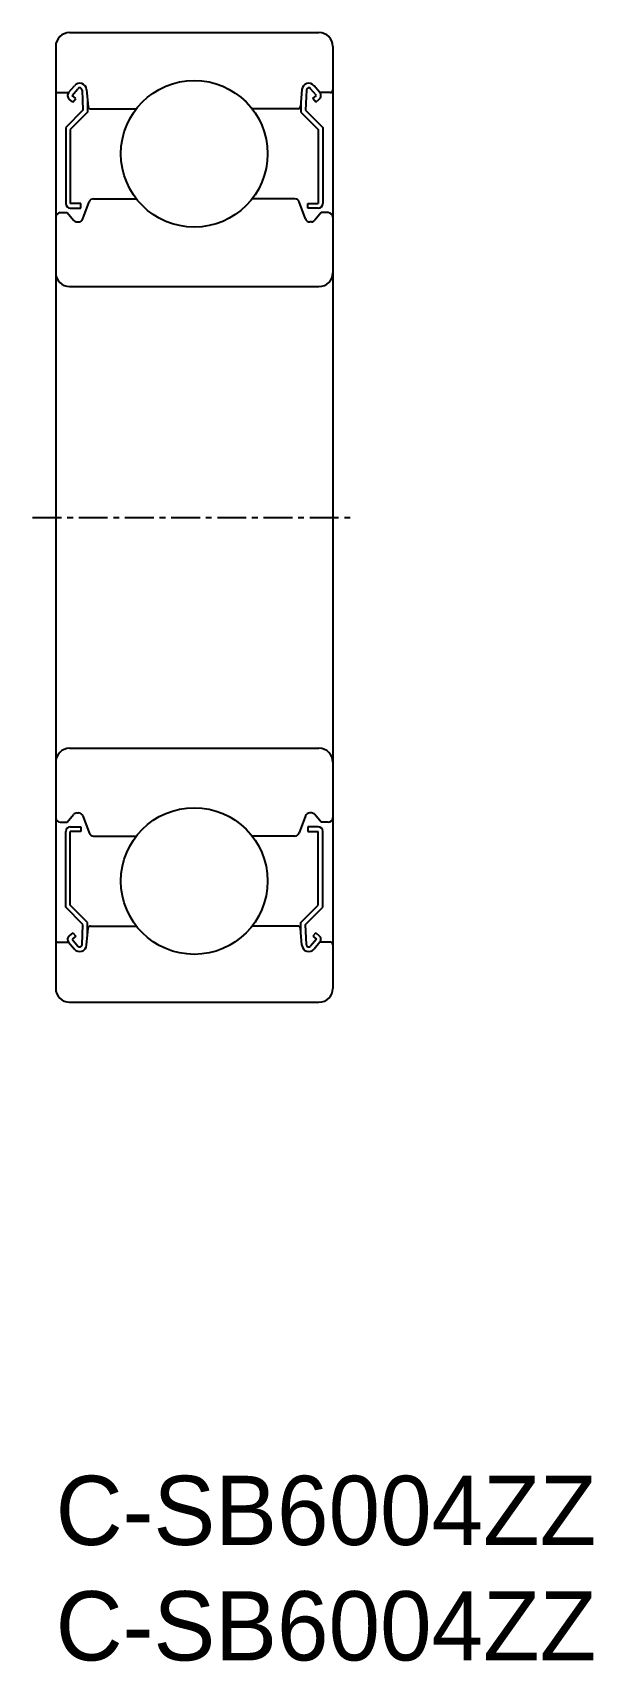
# Model space of a CAD drawing. Extents: x -1 to 23.3, y -8 to 62.5.
import ezdxf

# ---------------------------------------------------------------- set-up
doc = ezdxf.new("R2010")
doc.units = 0
doc.linetypes.add('CENTER', pattern=[2, 1.25, -0.25, 0.25, -0.25])
doc.layers.get('0').update_dxf_attribs({"linetype": 'CONTINUOUS'})
doc.layers.add('CENTER', color=1, linetype='CENTER')

msp = doc.modelspace()

# ---------------------------------------------------------------- linework, layer by layer
for p, q in [((0.6, 62.508), (11.4, 62.508)), ((0, 61.908), (0, 21.108)), ((12, 61.908), (12, 21.108)), ((0.56, 59.908), (0.81, 60.206)), ((0.713, 59.779), (0.963, 60.077)), ((1.14, 60.018), (1.183, 59.141)), ((1.338, 60.039), (1.403, 59.299)), ((10.662, 60.039), (10.597, 59.299)), ((10.86, 60.018), (10.817, 59.141)), ((11.287, 59.779), (11.037, 60.077)), ((11.44, 59.908), (11.19, 60.206)), ((0.1, 59.908), (0.56, 59.908)), ((0.738, 59.498), (0.585, 59.626)), ((0.866, 59.651), (0.713, 59.779)), ((0.738, 59.498), (0.866, 59.651)), ((1.383, 59.528), (1.383, 59.058)), ((10.617, 59.528), (10.617, 59.058)), ((11.134, 59.651), (11.287, 59.779)), ((11.262, 59.498), (11.134, 59.651)), ((11.262, 59.498), (11.415, 59.626)), ((11.9, 59.908), (11.44, 59.908)), ((1.183, 59.141), (0.433, 58.391)), ((1.383, 59.058), (0.633, 58.308)), ((1.503, 59.208), (3.494, 59.208)), ((10.497, 59.208), (8.506, 59.208)), ((10.617, 59.058), (11.367, 58.308)), ((10.817, 59.141), (11.567, 58.391)), ((0.433, 58.391), (0.433, 55.108)), ((0.633, 58.308), (0.633, 55.108)), ((11.367, 58.308), (11.367, 55.108)), ((11.567, 58.391), (11.567, 55.108)), ((1.083, 55.108), (0.633, 55.108)), ((1.083, 54.908), (1.083, 55.108)), ((1.182, 54.44), (1.45, 55.177)), ((1.638, 55.308), (3.494, 55.308)), ((10.362, 55.308), (8.506, 55.308)), ((10.818, 54.44), (10.55, 55.177)), ((10.917, 54.908), (10.917, 55.108)), ((10.917, 55.108), (11.367, 55.108)), ((0.2, 54.708), (0.5, 54.708)), ((0.5, 54.708), (0.776, 54.38)), ((0.633, 54.908), (1.083, 54.908)), ((11.367, 54.908), (10.917, 54.908)), ((11.5, 54.708), (11.224, 54.38)), ((11.8, 54.708), (11.5, 54.708)), ((0.929, 54.308), (0.994, 54.308)), ((11.071, 54.308), (11.006, 54.308)), ((0.6, 51.508), (11.4, 51.508)), ((0.6, 31.508), (11.4, 31.508)), ((0.2, 28.308), (0.5, 28.308)), ((0.5, 28.308), (0.776, 28.637)), ((0.929, 28.708), (0.994, 28.708)), ((1.182, 28.577), (1.45, 27.84)), ((10.818, 28.577), (10.55, 27.84)), ((11.071, 28.708), (11.006, 28.708)), ((11.5, 28.308), (11.224, 28.637)), ((11.8, 28.308), (11.5, 28.308)), ((0.433, 24.625), (0.433, 27.908)), ((0.633, 28.108), (1.083, 28.108)), ((0.633, 24.708), (0.633, 27.908)), ((1.083, 27.908), (0.633, 27.908)), ((1.083, 28.108), (1.083, 27.908)), ((1.638, 27.708), (3.494, 27.708)), ((10.362, 27.708), (8.506, 27.708)), ((10.917, 28.108), (10.917, 27.908)), ((11.367, 28.108), (10.917, 28.108)), ((10.917, 27.908), (11.367, 27.908)), ((11.367, 24.708), (11.367, 27.908)), ((11.567, 24.625), (11.567, 27.908)), ((1.383, 23.958), (0.633, 24.708)), ((10.617, 23.958), (11.367, 24.708)), ((1.183, 23.875), (0.433, 24.625)), ((10.817, 23.875), (11.567, 24.625)), ((0.738, 23.518), (0.585, 23.39)), ((0.866, 23.365), (0.713, 23.237)), ((0.738, 23.518), (0.866, 23.365)), ((1.14, 22.998), (1.183, 23.875)), ((1.338, 22.977), (1.403, 23.717)), ((1.383, 23.488), (1.383, 23.958)), ((1.503, 23.808), (3.494, 23.808)), ((10.497, 23.808), (8.506, 23.808)), ((10.662, 22.977), (10.597, 23.717)), ((10.617, 23.488), (10.617, 23.958)), ((10.86, 22.998), (10.817, 23.875)), ((11.262, 23.518), (11.134, 23.365)), ((11.134, 23.365), (11.287, 23.237)), ((11.262, 23.518), (11.415, 23.39)), ((0.1, 23.108), (0.56, 23.108)), ((0.56, 23.108), (0.81, 22.811)), ((0.713, 23.237), (0.963, 22.939)), ((11.287, 23.237), (11.037, 22.939)), ((11.44, 23.108), (11.19, 22.811)), ((11.9, 23.108), (11.44, 23.108)), ((0.6, 20.508), (11.4, 20.508)), ((3.5, 20.508), (3.5, 20.508)), ((6, 20.508), (6, 20.508))]:
    msp.add_line(p, q)
for centre in [(6, 57.258), (6, 25.758)]:
    msp.add_circle(centre, 3.175)
for centre, radius, start, end in [((0.6, 61.908), 0.6, 90, 180), ((11.4, 61.908), 0.6, 0, 90), ((0.1, 60.008), 0.1, 180, 270), ((1.039, 60.013), 0.3, 4.99669, 140.00197), ((1.04, 60.013), 0.1, 2.81979, 140.00022), ((10.961, 60.013), 0.3, 39.99803, 175.00331), ((10.96, 60.013), 0.1, 39.99978, 177.18021), ((11.9, 60.008), 0.1, 270, 0), ((0.713, 59.78), 0.2, 140.00197, 230.08262), ((1.503, 59.308), 0.1, 184.99669, 270), ((10.497, 59.308), 0.1, 270, 355.00331), ((11.287, 59.78), 0.2, 309.91738, 39.99803), ((0.633, 55.108), 0.2, 180, 270), ((1.638, 55.108), 0.2, 90, 159.99139), ((10.362, 55.108), 0.2, 20.00861, 90), ((11.367, 55.108), 0.2, 270, 0), ((0.2, 54.508), 0.2, 90, 180), ((0.929, 54.508), 0.2, 219.9945, 270), ((0.994, 54.508), 0.2, 270, 339.99139), ((11.006, 54.508), 0.2, 200.00861, 270), ((11.071, 54.508), 0.2, 270, 320.0055), ((11.8, 54.508), 0.2, 0, 90), ((0.6, 52.108), 0.6, 180, 270), ((11.4, 52.108), 0.6, 270, 0), ((0.6, 30.908), 0.6, 90, 180), ((11.4, 30.908), 0.6, 0, 90), ((0.2, 28.508), 0.2, 180, 270), ((0.929, 28.508), 0.2, 90, 140.0055), ((0.994, 28.508), 0.2, 20.00861, 90), ((11.006, 28.508), 0.2, 90, 159.99139), ((11.071, 28.508), 0.2, 39.9945, 90), ((11.8, 28.508), 0.2, 270, 0), ((0.633, 27.908), 0.2, 90, 180), ((1.638, 27.908), 0.2, 200.00861, 270), ((10.362, 27.908), 0.2, 270, 339.99139), ((11.367, 27.908), 0.2, 0, 90), ((0.713, 23.237), 0.2, 129.91738, 219.99803), ((1.503, 23.708), 0.1, 90, 175.00331), ((10.497, 23.708), 0.1, 4.99669, 90), ((11.287, 23.237), 0.2, 320.00197, 50.08262), ((0.1, 23.008), 0.1, 90, 180), ((1.039, 23.004), 0.3, 219.99803, 355.00331), ((1.04, 23.003), 0.1, 219.99978, 357.18021), ((10.961, 23.004), 0.3, 184.99669, 320.00197), ((10.96, 23.003), 0.1, 182.81979, 320.00022), ((11.9, 23.008), 0.1, 0, 90), ((0.6, 21.108), 0.6, 180, 270), ((11.4, 21.108), 0.6, 270, 0)]:
    msp.add_arc(centre, radius, start, end)
at = {"layer": 'CENTER', "color": 1, "linetype": 'CENTER'}
msp.add_line((-1, 41.508), (13, 41.508), dxfattribs=at)

# ---------------------------------------------------------------- texts
at = {"color": 7, "linetype": 'CONTINUOUS'}
for p in [(0, -3), (0, -8)]:
    msp.add_text('C-SB6004ZZ', height=3, dxfattribs=at).set_placement(p)

doc.saveas('drawing.dxf')
